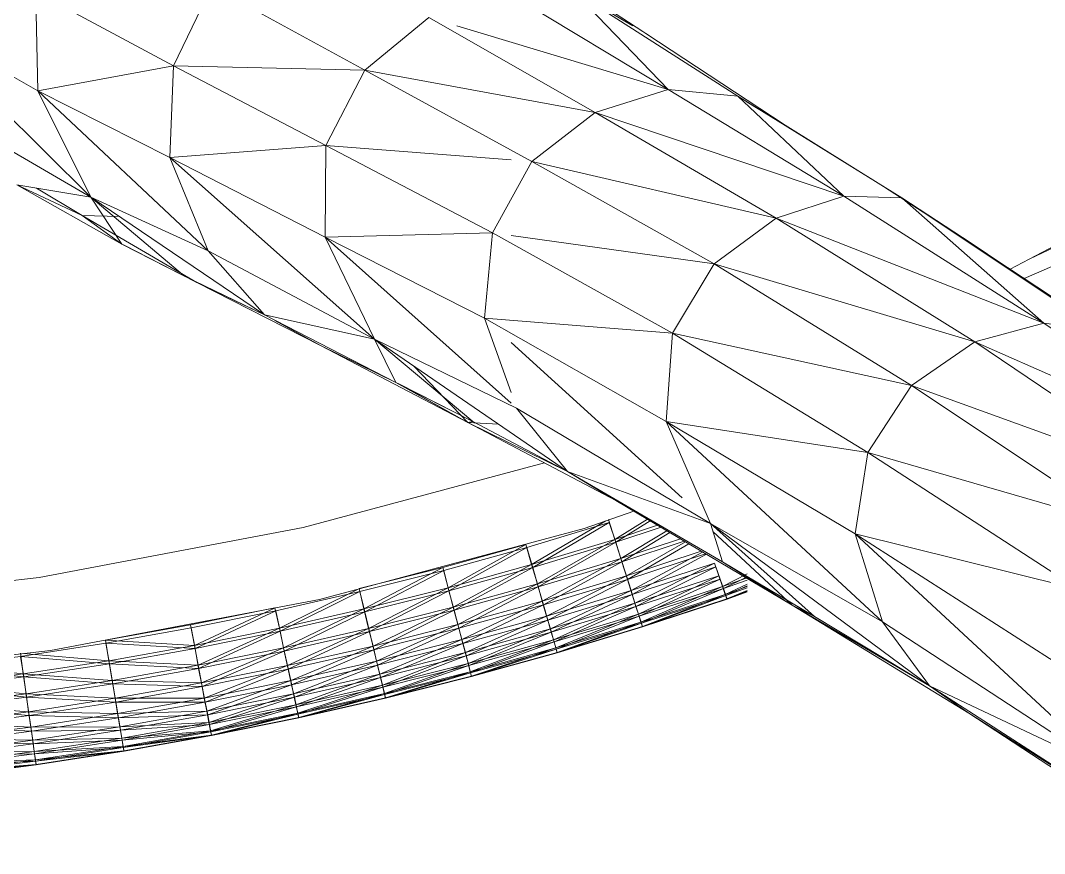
# Model space of a CAD drawing. Header units: millimetres. Extents: x -8546 to 211781, y -3000 to 31870.
# Drawn here: x -4406.27 to -4366.7, y 2507.75 to 2539.95 of the extents above; entities that cross this region are included whole.
import ezdxf

# ---------------------------------------------------------------- set-up
doc = ezdxf.new("R2010")
doc.units = ezdxf.units.MM
doc.layers.add('G-IMPT', color=8, linetype='Continuous', lineweight=9)
doc.layers.add('I-FURN', color=30, linetype='Continuous', lineweight=9)

# ---------------------------------------------------------------- blocks, each defined once
blk = doc.blocks.new('Artificial banana plant 1500mm - Family 4__C1-728657-Begane grond')
at = {"layer": 'G-IMPT'}
for p, q in [((7.082, -115.824), (12.402, -118.687)), ((7.082, -115.824), (7.162, -119.647)), ((7.082, -115.824), (12.402, -118.687)), ((7.082, -115.824), (12.402, -118.687)), ((7.082, -115.824), (7.162, -119.647)), ((13.882, -115.615), (12.402, -118.687)), ((13.882, -115.615), (12.402, -118.687)), ((13.882, -115.615), (12.402, -118.687)), ((13.882, -115.615), (19.792, -118.849)), ((13.882, -115.615), (19.792, -118.849)), ((13.882, -115.615), (19.792, -118.849)), ((25.152, -115.755), (31.522, -119.601)), ((25.152, -115.755), (31.522, -119.601)), ((27.862, -115.606), (30.542, -117.356)), ((27.862, -115.606), (30.2, -117.133)), ((27.862, -115.606), (30.542, -117.356)), ((27.862, -115.606), (30.2, -117.133)), ((27.862, -115.788), (31.522, -119.601)), ((27.862, -115.788), (30.15, -117.133)), ((27.862, -115.788), (31.522, -119.601)), ((27.862, -115.788), (34.212, -119.858)), ((27.862, -115.788), (34.212, -119.858)), ((27.862, -115.788), (31.522, -119.601)), ((27.862, -115.788), (30.15, -117.133)), ((2.524, -117.133), (9.202, -123.754)), ((2.524, -117.133), (9.202, -123.754)), ((2.707, -117.133), (7.162, -119.647)), ((2.707, -117.133), (7.162, -119.647)), ((22.272, -116.809), (19.792, -118.849)), ((22.272, -116.809), (19.792, -118.849)), ((22.272, -116.809), (19.792, -118.849)), ((22.272, -116.809), (28.692, -120.486)), ((22.272, -116.809), (28.692, -120.486)), ((22.272, -116.809), (28.692, -120.486)), ((23.349, -117.133), (31.522, -119.601)), ((23.349, -117.133), (31.522, -119.601)), ((23.349, -117.133), (31.522, -119.601)), ((30.652, -117.429), (30.542, -117.356)), ((30.652, -117.429), (30.542, -117.356)), ((30.652, -117.429), (36.042, -120.975)), ((36.042, -120.975), (30.652, -117.429)), ((7.162, -119.647), (12.402, -118.687)), ((12.402, -118.687), (7.162, -119.647)), ((12.402, -118.687), (12.262, -122.227)), ((12.402, -118.687), (12.262, -122.227)), ((12.402, -118.687), (19.792, -118.849)), ((12.402, -118.687), (18.292, -121.761)), ((12.402, -118.687), (19.792, -118.849)), ((12.402, -118.687), (18.292, -121.761)), ((12.402, -118.687), (19.792, -118.849)), ((12.402, -118.687), (18.292, -121.761)), ((19.792, -118.849), (18.292, -121.761)), ((19.792, -118.849), (18.292, -121.761)), ((19.792, -118.849), (18.292, -121.761)), ((19.792, -118.849), (28.692, -120.486)), ((19.792, -118.849), (26.252, -122.379)), ((19.792, -118.849), (28.692, -120.486)), ((19.792, -118.849), (26.252, -122.379)), ((19.792, -118.849), (28.692, -120.486)), ((19.792, -118.849), (26.252, -122.379)), ((7.162, -119.647), (13.742, -125.824)), ((7.162, -119.647), (12.262, -122.227)), ((9.202, -123.754), (7.162, -119.647)), ((13.742, -125.824), (7.162, -119.647)), ((12.262, -122.227), (7.162, -119.647)), ((13.742, -125.824), (7.162, -119.647)), ((9.202, -123.754), (7.162, -119.647)), ((12.262, -122.227), (7.162, -119.647)), ((31.522, -119.601), (28.692, -120.486)), ((31.522, -119.601), (28.692, -120.486)), ((31.522, -119.601), (28.692, -120.486)), ((31.522, -119.601), (34.212, -119.858)), ((31.522, -119.601), (38.312, -123.714)), ((34.212, -119.858), (31.522, -119.601)), ((34.212, -119.858), (31.522, -119.601)), ((31.522, -119.601), (38.312, -123.714)), ((40.542, -123.779), (34.212, -119.858)), ((34.212, -119.858), (38.312, -123.714)), ((34.212, -119.858), (38.312, -123.714)), ((34.212, -119.858), (40.542, -123.779)), ((34.212, -119.858), (38.312, -123.714)), ((34.212, -119.858), (40.542, -123.779)), ((36.042, -120.975), (34.577, -120.081)), ((34.577, -120.081), (36.042, -120.975)), ((34.577, -120.081), (36.042, -120.975)), ((28.692, -120.486), (26.252, -122.379)), ((28.692, -120.486), (26.252, -122.379)), ((28.692, -120.486), (26.252, -122.379)), ((28.692, -120.486), (38.312, -123.714)), ((28.692, -120.486), (35.692, -124.574)), ((28.692, -120.486), (38.312, -123.714)), ((28.692, -120.486), (35.692, -124.574)), ((28.692, -120.486), (38.312, -123.714)), ((28.692, -120.486), (35.692, -124.574)), ((3.962, -120.708), (9.202, -123.754)), ((3.962, -120.708), (9.202, -123.754)), ((36.042, -120.975), (39.842, -123.338)), ((36.042, -120.975), (39.842, -123.338)), ((12.262, -122.227), (18.292, -121.761)), ((12.262, -122.227), (18.292, -121.761)), ((12.262, -122.227), (18.292, -121.761)), ((18.292, -121.761), (18.262, -125.304)), ((18.292, -121.761), (18.262, -125.304)), ((18.292, -121.761), (18.262, -125.304)), ((18.292, -121.761), (25.45, -122.316)), ((18.292, -121.761), (24.732, -125.136)), ((18.292, -121.761), (25.45, -122.316)), ((18.292, -121.761), (24.732, -125.136)), ((18.292, -121.761), (25.45, -122.316)), ((18.292, -121.761), (24.732, -125.136)), ((13.742, -125.824), (12.262, -122.227)), ((12.262, -122.227), (18.262, -125.304)), ((12.262, -122.227), (20.172, -129.239)), ((13.742, -125.824), (12.262, -122.227)), ((12.262, -122.227), (18.262, -125.304)), ((13.742, -125.824), (12.262, -122.227)), ((12.262, -122.227), (18.262, -125.304)), ((12.262, -122.227), (20.172, -129.239)), ((26.252, -122.379), (24.732, -125.136)), ((26.252, -122.379), (24.732, -125.136)), ((26.252, -122.379), (24.732, -125.136)), ((26.252, -122.379), (35.692, -124.574)), ((26.252, -122.379), (33.292, -126.335)), ((26.252, -122.379), (35.692, -124.574)), ((26.252, -122.379), (33.292, -126.335)), ((26.252, -122.379), (35.692, -124.574)), ((26.252, -122.379), (33.292, -126.335)), ((51.572, -122.953), (44.73, -126.539)), ((6.342, -123.276), (10.402, -125.566)), ((6.342, -123.276), (8.872, -124.467)), ((6.342, -123.276), (9.202, -123.754)), ((6.342, -123.276), (10.402, -125.566)), ((6.342, -123.276), (8.872, -124.467)), ((6.342, -123.276), (9.202, -123.754)), ((7.102, -123.402), (8.872, -124.467)), ((7.102, -123.402), (8.872, -124.467)), ((39.842, -123.338), (40.542, -123.779)), ((39.842, -123.338), (43.232, -125.53)), ((39.842, -123.338), (43.092, -125.441)), ((40.542, -123.779), (39.842, -123.338)), ((39.842, -123.338), (43.232, -125.53)), ((39.842, -123.338), (43.092, -125.441)), ((9.202, -123.754), (13.742, -125.824)), ((9.202, -123.754), (15.922, -128.303)), ((9.202, -123.754), (10.402, -125.566)), ((9.202, -123.754), (12.832, -126.812)), ((15.922, -128.303), (9.202, -123.754)), ((13.742, -125.824), (9.202, -123.754)), ((10.402, -125.566), (9.202, -123.754)), ((15.922, -128.303), (9.202, -123.754)), ((13.742, -125.824), (9.202, -123.754)), ((9.202, -123.754), (12.832, -126.812)), ((38.312, -123.714), (35.692, -124.574)), ((38.312, -123.714), (35.692, -124.574)), ((38.312, -123.714), (35.692, -124.574)), ((40.542, -123.779), (38.312, -123.714)), ((38.312, -123.714), (46.032, -128.62)), ((38.312, -123.714), (40.542, -123.779)), ((38.312, -123.714), (40.542, -123.779)), ((38.312, -123.714), (46.032, -128.62)), ((40.542, -123.779), (46.032, -128.62)), ((40.542, -123.779), (43.232, -125.53)), ((40.542, -123.779), (46.032, -128.62)), ((40.542, -123.779), (48.362, -128.933)), ((40.542, -123.779), (48.362, -128.933)), ((40.542, -123.779), (49.842, -129.991)), ((40.542, -123.779), (43.232, -125.53)), ((40.542, -123.779), (46.032, -128.62)), ((8.872, -124.467), (10.402, -125.566)), ((8.872, -124.467), (13.302, -127.054)), ((8.872, -124.467), (10.309, -124.503)), ((13.302, -127.054), (8.872, -124.467)), ((10.402, -125.566), (8.872, -124.467)), ((13.302, -127.054), (8.872, -124.467)), ((10.309, -124.503), (8.872, -124.467)), ((10.402, -125.566), (8.872, -124.467)), ((35.692, -124.574), (33.292, -126.335)), ((35.692, -124.574), (33.292, -126.335)), ((35.692, -124.574), (33.292, -126.335)), ((35.692, -124.574), (46.032, -128.62)), ((35.692, -124.574), (43.372, -129.344)), ((35.692, -124.574), (46.032, -128.62)), ((35.692, -124.574), (43.372, -129.344)), ((35.692, -124.574), (46.032, -128.62)), ((35.692, -124.574), (43.372, -129.344)), ((18.262, -125.304), (24.732, -125.136)), ((18.262, -125.304), (24.732, -125.136)), ((18.262, -125.304), (25.45, -131.715)), ((18.262, -125.304), (24.422, -128.433)), ((20.172, -129.239), (18.262, -125.304)), ((18.262, -125.304), (25.45, -131.715)), ((18.262, -125.304), (24.422, -128.433)), ((18.262, -125.304), (25.45, -131.715)), ((18.262, -125.304), (20.172, -129.239)), ((18.262, -125.304), (24.422, -128.433)), ((24.732, -125.136), (24.422, -128.433)), ((24.732, -125.136), (24.422, -128.433)), ((24.732, -125.136), (31.682, -129.013)), ((24.732, -125.136), (31.682, -129.013)), ((24.732, -125.136), (31.682, -129.013)), ((25.45, -125.236), (33.292, -126.335)), ((25.45, -125.236), (33.292, -126.335)), ((25.45, -125.236), (33.292, -126.335)), ((45.5, -126.135), (47.042, -125.407)), ((10.402, -125.566), (13.302, -127.054)), ((10.402, -125.566), (10.492, -125.616)), ((10.402, -125.566), (12.832, -126.812)), ((13.302, -127.054), (10.402, -125.566)), ((10.402, -125.566), (10.492, -125.616)), ((13.302, -127.054), (10.402, -125.566)), ((10.402, -125.566), (12.832, -126.812)), ((13.302, -127.054), (10.492, -125.616)), ((12.832, -126.812), (10.492, -125.616)), ((13.302, -127.054), (10.492, -125.616)), ((12.832, -126.812), (10.492, -125.616)), ((13.742, -125.824), (15.922, -128.303)), ((13.742, -125.824), (20.172, -129.239)), ((15.922, -128.303), (13.742, -125.824)), ((15.922, -128.303), (13.742, -125.824)), ((13.742, -125.824), (20.172, -129.239)), ((43.232, -125.53), (49.842, -129.991)), ((49.842, -129.991), (43.232, -125.53)), ((33.292, -126.335), (31.682, -129.013)), ((33.292, -126.335), (31.682, -129.013)), ((33.292, -126.335), (31.682, -129.013)), ((33.292, -126.335), (43.372, -129.344)), ((33.292, -126.335), (40.922, -131.039)), ((33.292, -126.335), (43.372, -129.344)), ((33.292, -126.335), (40.922, -131.039)), ((33.292, -126.335), (43.372, -129.344)), ((33.292, -126.335), (40.922, -131.039)), ((45.278, -126.9), (46.732, -126.265)), ((13.302, -127.054), (12.832, -126.812)), ((15.922, -128.303), (12.832, -126.812)), ((13.302, -127.054), (12.832, -126.812)), ((15.922, -128.303), (12.832, -126.812)), ((13.302, -127.054), (18.082, -129.489)), ((13.302, -127.054), (15.922, -128.303)), ((13.302, -127.054), (18.082, -129.489)), ((13.302, -127.054), (15.922, -128.303)), ((15.922, -128.303), (20.172, -129.239)), ((15.922, -128.303), (20.992, -130.913)), ((15.922, -128.303), (20.992, -130.913)), ((15.922, -128.303), (20.172, -129.239)), ((16.323, -128.523), (18.082, -129.489)), ((16.323, -128.523), (18.082, -129.489)), ((25.45, -131.31), (24.422, -128.433)), ((24.422, -128.433), (31.682, -129.013)), ((24.422, -128.433), (31.442, -132.427)), ((25.45, -131.31), (24.422, -128.433)), ((24.422, -128.433), (31.682, -129.013)), ((24.422, -128.433), (31.442, -132.427)), ((25.45, -131.31), (24.422, -128.433)), ((24.422, -128.433), (31.682, -129.013)), ((24.422, -128.433), (31.442, -132.427)), ((31.682, -129.013), (31.442, -132.427)), ((31.682, -129.013), (31.442, -132.427)), ((31.682, -129.013), (31.442, -132.427)), ((31.682, -129.013), (40.922, -131.039)), ((31.682, -129.013), (39.232, -133.623)), ((31.682, -129.013), (40.922, -131.039)), ((31.682, -129.013), (39.232, -133.623)), ((31.682, -129.013), (40.922, -131.039)), ((31.682, -129.013), (39.232, -133.623)), ((46.032, -128.62), (43.372, -129.344)), ((46.032, -128.62), (43.372, -129.344)), ((46.032, -128.62), (43.372, -129.344)), ((46.032, -128.62), (48.362, -128.933)), ((46.032, -128.62), (54.052, -134.086)), ((48.362, -128.933), (46.032, -128.62)), ((48.362, -128.933), (46.032, -128.62)), ((46.032, -128.62), (54.052, -134.086)), ((20.172, -129.239), (25.662, -131.905)), ((20.172, -129.239), (27.632, -134.356)), ((20.172, -129.239), (20.992, -130.913)), ((20.172, -129.239), (23.972, -132.431)), ((27.632, -134.356), (20.172, -129.239)), ((25.662, -131.905), (20.172, -129.239)), ((20.992, -130.913), (20.172, -129.239)), ((27.632, -134.356), (20.172, -129.239)), ((25.662, -131.905), (20.172, -129.239)), ((20.172, -129.239), (23.972, -132.431)), ((25.45, -129.367), (32.053, -135.369)), ((25.45, -129.367), (32.053, -135.369)), ((43.372, -129.344), (40.922, -131.039)), ((43.372, -129.344), (40.922, -131.039)), ((43.372, -129.344), (40.922, -131.039)), ((43.372, -129.344), (54.052, -134.086)), ((43.372, -129.344), (51.552, -134.872)), ((43.372, -129.344), (54.052, -134.086)), ((43.372, -129.344), (51.552, -134.872)), ((43.372, -129.344), (54.052, -134.086)), ((43.372, -129.344), (51.552, -134.872)), ((18.082, -129.489), (20.992, -130.913)), ((18.082, -129.489), (23.772, -132.466)), ((23.772, -132.466), (18.082, -129.489)), ((20.992, -130.913), (18.082, -129.489)), ((23.772, -132.466), (18.082, -129.489)), ((20.992, -130.913), (18.082, -129.489)), ((21.693, -130.282), (23.772, -132.466)), ((21.693, -130.282), (23.772, -132.466)), ((20.992, -130.913), (23.772, -132.466)), ((20.992, -130.913), (23.972, -132.431)), ((20.992, -130.913), (21.112, -130.971)), ((23.772, -132.466), (20.992, -130.913)), ((20.992, -130.913), (23.972, -132.431)), ((20.992, -130.913), (21.112, -130.971)), ((23.772, -132.466), (20.992, -130.913)), ((23.972, -132.431), (21.112, -130.971)), ((23.772, -132.466), (21.112, -130.971)), ((23.972, -132.431), (21.112, -130.971)), ((23.772, -132.466), (21.112, -130.971)), ((40.922, -131.039), (39.232, -133.623)), ((40.922, -131.039), (39.232, -133.623)), ((40.922, -131.039), (39.232, -133.623)), ((40.922, -131.039), (51.552, -134.872)), ((40.922, -131.039), (49.092, -136.472)), ((40.922, -131.039), (51.552, -134.872)), ((40.922, -131.039), (49.092, -136.472)), ((40.922, -131.039), (51.552, -134.872)), ((40.922, -131.039), (49.092, -136.472)), ((25.662, -131.905), (27.632, -134.356)), ((25.662, -131.905), (33.152, -136.368)), ((27.632, -134.356), (25.662, -131.905)), ((27.632, -134.356), (25.662, -131.905)), ((25.662, -131.905), (33.152, -136.368)), ((23.772, -132.466), (23.972, -132.431)), ((23.772, -132.466), (23.972, -132.431)), ((23.772, -132.466), (29.492, -135.474)), ((23.772, -132.466), (24.959, -132.523)), ((23.772, -132.466), (27.632, -134.356)), ((23.772, -132.466), (29.492, -135.474)), ((23.772, -132.466), (27.632, -134.356)), ((23.772, -132.466), (24.959, -132.523)), ((27.632, -134.356), (23.972, -132.431)), ((27.632, -134.356), (23.972, -132.431)), ((31.442, -132.427), (39.802, -140.165)), ((31.442, -132.427), (39.232, -133.623)), ((33.152, -136.368), (31.442, -132.427)), ((31.442, -132.427), (39.802, -140.165)), ((31.442, -132.427), (39.232, -133.623)), ((31.442, -132.427), (39.802, -140.165)), ((31.442, -132.427), (33.152, -136.368)), ((31.442, -132.427), (39.232, -133.623)), ((31.442, -132.427), (38.742, -136.763)), ((31.442, -132.427), (38.742, -136.763)), ((39.232, -133.623), (38.742, -136.763)), ((39.232, -133.623), (38.742, -136.763)), ((39.232, -133.623), (38.742, -136.763)), ((39.232, -133.623), (49.092, -136.472)), ((39.232, -133.623), (47.392, -138.918)), ((39.232, -133.623), (49.092, -136.472)), ((39.232, -133.623), (47.392, -138.918)), ((39.232, -133.623), (49.092, -136.472)), ((39.232, -133.623), (47.392, -138.918)), ((17.412, -136.524), (26.738, -134.026)), ((27.632, -134.356), (29.318, -135.369)), ((27.632, -134.356), (33.152, -136.368)), ((27.632, -134.356), (33.622, -137.852)), ((27.632, -134.356), (33.622, -137.852)), ((27.632, -134.356), (29.318, -135.369)), ((27.632, -134.356), (33.152, -136.368)), ((29.492, -135.474), (36.312, -139.525)), ((36.312, -139.525), (29.492, -135.474)), ((36.312, -139.525), (29.492, -135.474)), ((28.272, -136.565), (30.195, -135.891)), ((7.212, -138.453), (17.412, -136.524)), ((26.052, -137.293), (29.242, -136.326)), ((26.052, -137.293), (29.242, -136.326)), ((29.115, -136.27), (26.242, -137.952)), ((29.115, -136.27), (26.242, -137.952)), ((26.282, -138.066), (29.242, -136.326)), ((26.282, -138.066), (29.242, -136.326)), ((29.212, -136.213), (29.452, -136.98)), ((29.212, -136.213), (29.452, -136.98)), ((29.492, -137.094), (29.242, -136.326)), ((29.492, -137.094), (29.242, -136.326)), ((30.715, -136.2), (29.452, -136.98)), ((30.715, -136.2), (29.452, -136.98)), ((31.111, -136.435), (29.452, -136.98)), ((31.111, -136.435), (29.452, -136.98)), ((30.826, -136.266), (29.492, -137.094)), ((30.826, -136.266), (29.492, -137.094)), ((31.246, -136.515), (29.492, -137.094)), ((31.246, -136.515), (29.492, -137.094)), ((33.152, -136.368), (39.802, -140.165)), ((33.152, -136.368), (41.622, -142.641)), ((33.152, -136.368), (33.622, -137.852)), ((33.152, -136.368), (37.172, -139.958)), ((41.622, -142.641), (33.152, -136.368)), ((39.802, -140.165), (33.152, -136.368)), ((33.622, -137.852), (33.152, -136.368)), ((41.622, -142.641), (33.152, -136.368)), ((39.802, -140.165), (33.152, -136.368)), ((33.152, -136.368), (37.172, -139.958)), ((18.042, -139.305), (28.272, -136.565)), ((31.462, -136.644), (29.682, -137.718)), ((31.462, -136.644), (29.682, -137.718)), ((31.577, -136.712), (29.722, -137.842)), ((31.577, -136.712), (29.722, -137.842)), ((33.249, -136.675), (36.312, -139.525)), ((33.249, -136.675), (36.312, -139.525)), ((39.802, -140.165), (38.742, -136.763)), ((38.742, -136.763), (47.392, -138.918)), ((38.742, -136.763), (47.072, -142.108)), ((38.742, -136.763), (48.692, -145.985)), ((39.802, -140.165), (38.742, -136.763)), ((38.742, -136.763), (47.392, -138.918)), ((38.742, -136.763), (47.072, -142.108)), ((39.802, -140.165), (38.742, -136.763)), ((38.742, -136.763), (47.392, -138.918)), ((38.742, -136.763), (47.072, -142.108)), ((38.742, -136.763), (48.692, -145.985)), ((26.022, -137.179), (22.812, -138.07)), ((26.022, -137.179), (22.812, -138.07)), ((26.052, -137.293), (22.842, -138.185)), ((26.052, -137.293), (22.842, -138.185)), ((26.022, -137.179), (23.012, -138.848)), ((26.022, -137.179), (23.012, -138.848)), ((26.052, -137.293), (23.042, -138.963)), ((26.052, -137.293), (23.042, -138.963)), ((26.022, -137.179), (26.242, -137.952)), ((26.022, -137.179), (26.242, -137.952)), ((26.282, -138.066), (26.052, -137.293)), ((26.282, -138.066), (26.052, -137.293)), ((29.452, -136.98), (26.242, -137.952)), ((29.452, -136.98), (26.242, -137.952)), ((29.492, -137.094), (26.282, -138.066)), ((29.492, -137.094), (26.282, -138.066)), ((29.452, -136.98), (26.462, -138.695)), ((29.452, -136.98), (26.462, -138.695)), ((29.492, -137.094), (26.492, -138.82)), ((29.492, -137.094), (26.492, -138.82)), ((29.682, -137.718), (29.452, -136.98)), ((29.682, -137.718), (29.452, -136.98)), ((29.492, -137.094), (29.722, -137.842)), ((29.492, -137.094), (29.722, -137.842)), ((31.994, -136.96), (29.682, -137.718)), ((31.994, -136.96), (29.682, -137.718)), ((32.141, -137.048), (29.722, -137.842)), ((32.141, -137.048), (29.722, -137.842)), ((32.184, -137.073), (29.902, -138.386)), ((32.184, -137.073), (29.902, -138.386)), ((32.312, -137.149), (29.942, -138.526)), ((32.312, -137.149), (29.942, -138.526)), ((29.682, -137.718), (26.462, -138.695)), ((29.682, -137.718), (26.462, -138.695)), ((29.682, -137.718), (26.652, -139.368)), ((29.682, -137.718), (26.652, -139.368)), ((29.682, -137.718), (29.902, -138.386)), ((29.682, -137.718), (29.902, -138.386)), ((32.791, -137.434), (29.902, -138.386)), ((32.791, -137.434), (29.902, -138.386)), ((32.96, -137.534), (29.942, -138.526)), ((32.96, -137.534), (29.942, -138.526)), ((32.85, -137.469), (30.082, -138.957)), ((32.85, -137.469), (30.082, -138.957)), ((32.998, -137.556), (30.132, -139.112)), ((32.998, -137.556), (30.132, -139.112)), ((22.812, -138.07), (19.572, -138.885)), ((22.812, -138.07), (19.572, -138.885)), ((22.812, -138.07), (19.762, -139.668)), ((22.812, -138.07), (19.762, -139.668)), ((22.812, -138.07), (23.012, -138.848)), ((22.812, -138.07), (23.012, -138.848)), ((26.242, -137.952), (23.012, -138.848)), ((26.242, -137.952), (23.012, -138.848)), ((26.282, -138.066), (23.042, -138.963)), ((26.282, -138.066), (23.042, -138.963)), ((26.242, -137.952), (23.212, -139.596)), ((26.242, -137.952), (23.212, -139.596)), ((26.282, -138.066), (23.242, -139.722)), ((26.282, -138.066), (23.242, -139.722)), ((26.462, -138.695), (26.242, -137.952)), ((26.462, -138.695), (26.242, -137.952)), ((26.492, -138.82), (26.282, -138.066)), ((26.492, -138.82), (26.282, -138.066)), ((26.492, -138.82), (29.722, -137.842)), ((26.492, -138.82), (29.722, -137.842)), ((26.702, -139.509), (29.722, -137.842)), ((26.702, -139.509), (29.722, -137.842)), ((29.942, -138.526), (29.722, -137.842)), ((29.942, -138.526), (29.722, -137.842)), ((33.312, -137.895), (30.082, -138.957)), ((33.312, -137.895), (30.082, -138.957)), ((33.362, -138.048), (30.132, -139.112)), ((33.362, -138.048), (30.132, -139.112)), ((33.312, -137.895), (30.232, -139.452)), ((33.312, -137.895), (30.232, -139.452)), ((33.362, -138.048), (30.272, -139.58)), ((33.362, -138.048), (30.272, -139.58)), ((33.312, -137.895), (33.482, -138.385)), ((33.312, -137.895), (33.482, -138.385)), ((33.522, -138.513), (33.362, -138.048)), ((33.522, -138.513), (33.362, -138.048)), ((33.622, -137.852), (36.312, -139.525)), ((33.622, -137.852), (37.172, -139.958)), ((33.622, -137.852), (33.762, -137.933)), ((36.312, -139.525), (33.622, -137.852)), ((33.622, -137.852), (37.172, -139.958)), ((33.622, -137.852), (33.762, -137.933)), ((36.312, -139.525), (33.622, -137.852)), ((37.172, -139.958), (33.762, -137.933)), ((36.312, -139.525), (33.762, -137.933)), ((37.172, -139.958), (33.762, -137.933)), ((36.312, -139.525), (33.762, -137.933)), ((-3.088, -139.614), (7.212, -138.453)), ((19.602, -139.001), (22.842, -138.185)), ((19.602, -139.001), (22.842, -138.185)), ((19.792, -139.784), (22.842, -138.185)), ((19.792, -139.784), (22.842, -138.185)), ((23.042, -138.963), (22.842, -138.185)), ((23.042, -138.963), (22.842, -138.185)), ((29.902, -138.386), (26.652, -139.368)), ((29.902, -138.386), (26.652, -139.368)), ((29.902, -138.386), (26.822, -139.943)), ((29.902, -138.386), (26.822, -139.943)), ((30.082, -138.957), (29.902, -138.386)), ((30.082, -138.957), (29.902, -138.386)), ((33.482, -138.385), (30.232, -139.452)), ((33.482, -138.385), (30.232, -139.452)), ((33.482, -138.385), (30.372, -139.873)), ((33.482, -138.385), (30.372, -139.873)), ((33.622, -138.803), (33.482, -138.385)), ((33.622, -138.803), (33.482, -138.385)), ((34.577, -138.318), (33.622, -138.803)), ((34.577, -138.318), (33.622, -138.803)), ((33.622, -138.803), (34.577, -138.465)), ((33.622, -138.803), (34.577, -138.465)), ((33.652, -138.88), (34.577, -138.428)), ((33.652, -138.88), (34.577, -138.428)), ((19.531, -138.906), (16.492, -140.411)), ((19.531, -138.906), (16.492, -140.411)), ((19.572, -138.885), (19.762, -139.668)), ((19.572, -138.885), (19.762, -139.668)), ((23.012, -138.848), (19.762, -139.668)), ((23.012, -138.848), (19.762, -139.668)), ((23.012, -138.848), (19.942, -140.42)), ((23.012, -138.848), (19.942, -140.42)), ((23.212, -139.596), (23.012, -138.848)), ((23.212, -139.596), (23.012, -138.848)), ((26.462, -138.695), (23.212, -139.596)), ((26.462, -138.695), (23.212, -139.596)), ((26.492, -138.82), (23.242, -139.722)), ((26.492, -138.82), (23.242, -139.722)), ((26.462, -138.695), (23.392, -140.274)), ((26.462, -138.695), (23.392, -140.274)), ((26.492, -138.82), (23.432, -140.416)), ((26.492, -138.82), (23.432, -140.416)), ((26.462, -138.695), (26.652, -139.368)), ((26.462, -138.695), (26.652, -139.368)), ((26.702, -139.509), (26.492, -138.82)), ((26.702, -139.509), (26.492, -138.82)), ((29.942, -138.526), (26.702, -139.509)), ((29.942, -138.526), (26.702, -139.509)), ((29.942, -138.526), (26.872, -140.099)), ((29.942, -138.526), (26.872, -140.099)), ((29.942, -138.526), (30.132, -139.112)), ((29.942, -138.526), (30.132, -139.112)), ((33.522, -138.513), (30.272, -139.58)), ((33.522, -138.513), (30.272, -139.58)), ((33.622, -138.803), (30.372, -139.873)), ((33.622, -138.803), (30.372, -139.873)), ((33.522, -138.513), (30.392, -139.951)), ((33.522, -138.513), (30.392, -139.951)), ((33.652, -138.88), (30.392, -139.951)), ((33.652, -138.88), (30.392, -139.951)), ((33.622, -138.803), (30.462, -140.183)), ((33.622, -138.803), (30.462, -140.183)), ((33.652, -138.88), (30.482, -140.223)), ((33.652, -138.88), (30.482, -140.223)), ((33.652, -138.88), (33.522, -138.513)), ((33.652, -138.88), (33.522, -138.513)), ((33.622, -138.803), (33.722, -139.112)), ((33.622, -138.803), (33.722, -139.112)), ((33.652, -138.88), (34.577, -138.551)), ((33.652, -138.88), (34.577, -138.551)), ((33.742, -139.15), (33.652, -138.88)), ((33.742, -139.15), (33.652, -138.88)), ((34.577, -138.714), (33.722, -139.112)), ((34.577, -138.714), (33.722, -139.112)), ((34.577, -138.808), (33.722, -139.112)), ((34.577, -138.808), (33.722, -139.112)), ((33.742, -139.15), (34.577, -138.773)), ((33.742, -139.15), (34.577, -138.773)), ((33.742, -139.15), (34.577, -138.854)), ((33.742, -139.15), (34.577, -138.854)), ((19.602, -139.001), (16.352, -139.741)), ((19.602, -139.001), (16.352, -139.741)), ((19.602, -139.001), (16.522, -140.528)), ((19.602, -139.001), (16.522, -140.528)), ((19.792, -139.784), (19.602, -139.001)), ((19.792, -139.784), (19.602, -139.001)), ((23.042, -138.963), (19.792, -139.784)), ((23.042, -138.963), (19.792, -139.784)), ((23.042, -138.963), (19.972, -140.547)), ((23.042, -138.963), (19.972, -140.547)), ((23.042, -138.963), (23.242, -139.722)), ((23.042, -138.963), (23.242, -139.722)), ((30.082, -138.957), (26.822, -139.943)), ((30.082, -138.957), (26.822, -139.943)), ((26.872, -140.099), (30.132, -139.112)), ((26.872, -140.099), (30.132, -139.112)), ((30.082, -138.957), (26.972, -140.441)), ((30.082, -138.957), (26.972, -140.441)), ((27.002, -140.571), (30.132, -139.112)), ((27.002, -140.571), (30.132, -139.112)), ((30.082, -138.957), (30.232, -139.452)), ((30.082, -138.957), (30.232, -139.452)), ((30.272, -139.58), (30.132, -139.112)), ((30.272, -139.58), (30.132, -139.112)), ((33.722, -139.112), (30.462, -140.183)), ((33.722, -139.112), (30.462, -140.183)), ((33.742, -139.15), (30.482, -140.223)), ((33.742, -139.15), (30.482, -140.223)), ((33.722, -139.112), (30.522, -140.352)), ((33.722, -139.112), (30.522, -140.352)), ((33.742, -139.15), (30.522, -140.364)), ((33.742, -139.15), (30.522, -140.364)), ((33.782, -139.279), (30.522, -140.352)), ((33.782, -139.279), (30.522, -140.364)), ((33.782, -139.279), (30.522, -140.352)), ((33.782, -139.279), (30.522, -140.364)), ((33.792, -139.291), (30.522, -140.364)), ((33.792, -139.291), (30.522, -140.364)), ((33.782, -139.279), (33.722, -139.112)), ((33.782, -139.279), (33.722, -139.112)), ((33.792, -139.291), (33.742, -139.15)), ((33.792, -139.291), (33.742, -139.15)), ((34.577, -138.95), (33.782, -139.279)), ((34.577, -138.95), (33.782, -139.279)), ((33.782, -139.279), (34.577, -138.997)), ((33.782, -139.279), (34.577, -138.997)), ((33.782, -139.279), (33.792, -139.291)), ((33.782, -139.279), (33.792, -139.291)), ((33.792, -139.291), (34.577, -138.972)), ((33.792, -139.291), (34.577, -138.972)), ((34.577, -139.008), (33.792, -139.291)), ((34.577, -139.008), (33.792, -139.291)), ((33.792, -139.291), (34.577, -139.011)), ((33.792, -139.291), (34.577, -139.011)), ((7.642, -141.273), (18.042, -139.305)), ((16.322, -139.625), (13.052, -140.288)), ((16.322, -139.625), (13.052, -140.288)), ((16.302, -139.634), (13.212, -141.078)), ((16.302, -139.634), (13.212, -141.078)), ((16.322, -139.625), (16.492, -140.411)), ((16.322, -139.625), (16.492, -140.411)), ((19.762, -139.668), (16.492, -140.411)), ((19.762, -139.668), (16.492, -140.411)), ((19.762, -139.668), (16.652, -141.168)), ((19.762, -139.668), (16.652, -141.168)), ((19.942, -140.42), (19.762, -139.668)), ((19.942, -140.42), (19.762, -139.668)), ((23.212, -139.596), (19.942, -140.42)), ((23.212, -139.596), (19.942, -140.42)), ((23.212, -139.596), (20.112, -141.102)), ((23.212, -139.596), (20.112, -141.102)), ((23.212, -139.596), (23.392, -140.274)), ((23.212, -139.596), (23.392, -140.274)), ((26.652, -139.368), (23.392, -140.274)), ((26.652, -139.368), (23.392, -140.274)), ((26.702, -139.509), (23.432, -140.416)), ((26.702, -139.509), (23.432, -140.416)), ((26.652, -139.368), (23.542, -140.852)), ((26.652, -139.368), (23.542, -140.852)), ((26.702, -139.509), (23.582, -141.009)), ((26.702, -139.509), (23.582, -141.009)), ((26.822, -139.943), (26.652, -139.368)), ((26.822, -139.943), (26.652, -139.368)), ((26.872, -140.099), (26.702, -139.509)), ((26.872, -140.099), (26.702, -139.509)), ((30.232, -139.452), (26.972, -140.441)), ((30.232, -139.452), (26.972, -140.441)), ((27.002, -140.571), (30.272, -139.58)), ((27.002, -140.571), (30.272, -139.58)), ((30.232, -139.452), (27.092, -140.866)), ((30.232, -139.452), (27.092, -140.866)), ((27.112, -140.944), (30.272, -139.58)), ((27.112, -140.944), (30.272, -139.58)), ((30.232, -139.452), (30.372, -139.873)), ((30.232, -139.452), (30.372, -139.873)), ((30.272, -139.58), (30.392, -139.951)), ((30.272, -139.58), (30.392, -139.951)), ((36.312, -139.525), (43.132, -143.696)), ((36.312, -139.525), (41.622, -142.641)), ((36.312, -139.525), (37.172, -139.958)), ((36.312, -139.525), (43.132, -143.696)), ((36.312, -139.525), (41.622, -142.641)), ((36.312, -139.525), (37.172, -139.958)), ((13.082, -140.404), (16.352, -139.741)), ((13.082, -140.404), (16.352, -139.741)), ((13.232, -141.195), (16.352, -139.741)), ((13.232, -141.195), (16.352, -139.741)), ((16.522, -140.528), (16.352, -139.741)), ((16.522, -140.528), (16.352, -139.741)), ((19.792, -139.784), (16.522, -140.528)), ((19.792, -139.784), (16.522, -140.528)), ((19.792, -139.784), (16.682, -141.295)), ((19.792, -139.784), (16.682, -141.295)), ((19.972, -140.547), (19.792, -139.784)), ((19.972, -140.547), (19.792, -139.784)), ((19.972, -140.547), (23.242, -139.722)), ((19.972, -140.547), (23.242, -139.722)), ((20.142, -141.245), (23.242, -139.722)), ((20.142, -141.245), (23.242, -139.722)), ((23.432, -140.416), (23.242, -139.722)), ((23.432, -140.416), (23.242, -139.722)), ((26.822, -139.943), (23.542, -140.852)), ((26.822, -139.943), (23.542, -140.852)), ((26.822, -139.943), (23.682, -141.353)), ((26.822, -139.943), (23.682, -141.353)), ((26.822, -139.943), (26.972, -140.441)), ((26.822, -139.943), (26.972, -140.441)), ((27.092, -140.866), (30.372, -139.873)), ((27.092, -140.866), (30.372, -139.873)), ((27.112, -140.944), (30.392, -139.951)), ((27.112, -140.944), (30.392, -139.951)), ((30.372, -139.873), (27.182, -141.178)), ((30.372, -139.873), (27.182, -141.178)), ((27.192, -141.218), (30.392, -139.951)), ((27.192, -141.218), (30.392, -139.951)), ((30.372, -139.873), (30.462, -140.183)), ((30.372, -139.873), (30.462, -140.183)), ((30.482, -140.223), (30.392, -139.951)), ((30.482, -140.223), (30.392, -139.951)), ((41.622, -142.641), (37.172, -139.958)), ((41.622, -142.641), (37.172, -139.958)), ((13.052, -140.288), (9.772, -140.874)), ((13.052, -140.288), (9.772, -140.874)), ((13.082, -140.404), (9.792, -140.991)), ((13.082, -140.404), (9.792, -140.991)), ((13.052, -140.288), (13.212, -141.078)), ((13.052, -140.288), (13.212, -141.078)), ((13.232, -141.195), (13.082, -140.404)), ((13.232, -141.195), (13.082, -140.404)), ((16.492, -140.411), (13.212, -141.078)), ((16.492, -140.411), (13.212, -141.078)), ((16.492, -140.411), (13.352, -141.838)), ((16.492, -140.411), (13.352, -141.838)), ((16.652, -141.168), (16.492, -140.411)), ((16.652, -141.168), (16.492, -140.411)), ((19.942, -140.42), (16.652, -141.168)), ((19.942, -140.42), (16.652, -141.168)), ((19.942, -140.42), (16.802, -141.853)), ((19.942, -140.42), (16.802, -141.853)), ((19.942, -140.42), (20.112, -141.102)), ((19.942, -140.42), (20.112, -141.102)), ((23.392, -140.274), (20.112, -141.102)), ((23.392, -140.274), (20.112, -141.102)), ((23.432, -140.416), (20.142, -141.245)), ((23.432, -140.416), (20.142, -141.245)), ((23.392, -140.274), (20.242, -141.684)), ((23.392, -140.274), (20.242, -141.684)), ((23.432, -140.416), (20.282, -141.842)), ((23.432, -140.416), (20.282, -141.842)), ((23.542, -140.852), (23.392, -140.274)), ((23.542, -140.852), (23.392, -140.274)), ((23.432, -140.416), (23.582, -141.009)), ((23.432, -140.416), (23.582, -141.009)), ((26.872, -140.099), (23.582, -141.009)), ((26.872, -140.099), (23.582, -141.009)), ((26.972, -140.441), (23.682, -141.353)), ((26.972, -140.441), (23.682, -141.353)), ((26.872, -140.099), (23.712, -141.484)), ((26.872, -140.099), (23.712, -141.484)), ((26.972, -140.441), (23.792, -141.781)), ((26.972, -140.441), (23.792, -141.781)), ((27.002, -140.571), (26.872, -140.099)), ((27.002, -140.571), (26.872, -140.099)), ((27.092, -140.866), (26.972, -140.441)), ((27.092, -140.866), (26.972, -140.441)), ((30.462, -140.183), (27.182, -141.178)), ((30.462, -140.183), (27.182, -141.178)), ((27.192, -141.218), (30.482, -140.223)), ((27.192, -141.218), (30.482, -140.223)), ((30.462, -140.183), (27.232, -141.348)), ((30.462, -140.183), (27.232, -141.348)), ((27.232, -141.36), (30.482, -140.223)), ((27.232, -141.36), (30.482, -140.223)), ((27.232, -141.348), (30.522, -140.352)), ((30.522, -140.352), (27.232, -141.36)), ((27.232, -141.348), (30.522, -140.352)), ((30.522, -140.352), (27.232, -141.36)), ((27.232, -141.36), (30.522, -140.364)), ((27.232, -141.36), (30.522, -140.364)), ((30.462, -140.183), (30.522, -140.352)), ((30.462, -140.183), (30.522, -140.352)), ((30.482, -140.223), (30.522, -140.364)), ((30.482, -140.223), (30.522, -140.364)), ((30.522, -140.352), (30.522, -140.364)), ((30.522, -140.352), (30.522, -140.364)), ((39.802, -140.165), (41.622, -142.641)), ((39.802, -140.165), (48.692, -145.985)), ((41.622, -142.641), (39.802, -140.165)), ((41.622, -142.641), (39.802, -140.165)), ((39.802, -140.165), (48.692, -145.985)), ((13.212, -141.078), (9.772, -140.874)), ((9.772, -140.874), (9.902, -141.668)), ((13.212, -141.078), (9.772, -140.874)), ((9.772, -140.874), (9.902, -141.668)), ((16.522, -140.528), (13.232, -141.195)), ((16.522, -140.528), (13.232, -141.195)), ((16.522, -140.528), (13.372, -141.966)), ((16.522, -140.528), (13.372, -141.966)), ((16.522, -140.528), (16.682, -141.295)), ((16.522, -140.528), (16.682, -141.295)), ((19.972, -140.547), (16.682, -141.295)), ((19.972, -140.547), (16.682, -141.295)), ((19.972, -140.547), (16.832, -141.997)), ((19.972, -140.547), (16.832, -141.997)), ((20.142, -141.245), (19.972, -140.547)), ((20.142, -141.245), (19.972, -140.547)), ((23.542, -140.852), (20.242, -141.684)), ((23.542, -140.852), (20.242, -141.684)), ((23.542, -140.852), (20.372, -142.188)), ((23.542, -140.852), (20.372, -142.188)), ((23.542, -140.852), (23.682, -141.353)), ((23.542, -140.852), (23.682, -141.353)), ((27.002, -140.571), (23.712, -141.484)), ((27.002, -140.571), (23.712, -141.484)), ((27.092, -140.866), (23.792, -141.781)), ((27.092, -140.866), (23.792, -141.781)), ((27.002, -140.571), (23.812, -141.859)), ((27.002, -140.571), (23.812, -141.859)), ((27.092, -140.866), (23.872, -142.095)), ((27.092, -140.866), (23.872, -142.095)), ((27.112, -140.944), (27.002, -140.571)), ((27.112, -140.944), (27.002, -140.571)), ((27.092, -140.866), (27.182, -141.178)), ((27.092, -140.866), (27.182, -141.178)), ((-2.878, -142.458), (7.642, -141.273)), ((9.792, -140.991), (6.492, -141.501)), ((9.792, -140.991), (6.492, -141.501)), ((13.232, -141.195), (9.792, -140.991)), ((9.922, -141.785), (9.792, -140.991)), ((13.232, -141.195), (9.792, -140.991)), ((9.922, -141.785), (9.792, -140.991)), ((13.212, -141.078), (9.902, -141.668)), ((13.212, -141.078), (9.902, -141.668)), ((13.232, -141.195), (9.922, -141.785)), ((13.232, -141.195), (9.922, -141.785)), ((13.352, -141.838), (13.212, -141.078)), ((13.352, -141.838), (13.212, -141.078)), ((13.372, -141.966), (13.232, -141.195)), ((13.372, -141.966), (13.232, -141.195)), ((16.652, -141.168), (13.352, -141.838)), ((16.652, -141.168), (13.352, -141.838)), ((16.652, -141.168), (13.482, -142.527)), ((16.652, -141.168), (13.482, -142.527)), ((16.652, -141.168), (16.802, -141.853)), ((16.652, -141.168), (16.802, -141.853)), ((20.112, -141.102), (16.802, -141.853)), ((20.112, -141.102), (16.802, -141.853)), ((20.142, -141.245), (16.832, -141.997)), ((20.142, -141.245), (16.832, -141.997)), ((20.112, -141.102), (16.932, -142.439)), ((20.112, -141.102), (16.932, -142.439)), ((20.142, -141.245), (16.962, -142.597)), ((20.142, -141.245), (16.962, -142.597)), ((20.242, -141.684), (20.112, -141.102)), ((20.242, -141.684), (20.112, -141.102)), ((20.282, -141.842), (20.142, -141.245)), ((20.282, -141.842), (20.142, -141.245)), ((20.282, -141.842), (23.582, -141.009)), ((20.282, -141.842), (23.582, -141.009)), ((20.402, -142.32), (23.582, -141.009)), ((20.402, -142.32), (23.582, -141.009)), ((23.712, -141.484), (23.582, -141.009)), ((23.712, -141.484), (23.582, -141.009)), ((27.112, -140.944), (23.812, -141.859)), ((27.112, -140.944), (23.812, -141.859)), ((27.182, -141.178), (23.872, -142.095)), ((27.182, -141.178), (23.872, -142.095)), ((27.112, -140.944), (23.882, -142.135)), ((27.112, -140.944), (23.882, -142.135)), ((27.192, -141.218), (23.882, -142.135)), ((27.192, -141.218), (23.882, -142.135)), ((27.182, -141.178), (23.922, -142.267)), ((27.182, -141.178), (23.922, -142.267)), ((27.192, -141.218), (23.922, -142.278)), ((27.192, -141.218), (23.922, -142.278)), ((27.192, -141.218), (27.112, -140.944)), ((27.192, -141.218), (27.112, -140.944)), ((27.232, -141.348), (27.182, -141.178)), ((27.232, -141.348), (27.182, -141.178)), ((27.232, -141.36), (27.192, -141.218)), ((27.232, -141.36), (27.192, -141.218)), ((6.492, -141.501), (3.192, -141.933)), ((6.492, -141.501), (3.192, -141.933)), ((6.482, -141.383), (6.592, -142.18)), ((6.482, -141.383), (6.592, -142.18)), ((6.612, -142.297), (6.492, -141.501)), ((9.922, -141.785), (6.492, -141.501)), ((6.612, -142.297), (6.492, -141.501)), ((9.922, -141.785), (6.492, -141.501)), ((6.587, -141.392), (9.902, -141.668)), ((6.587, -141.392), (9.902, -141.668)), ((6.592, -142.18), (9.902, -141.668)), ((6.592, -142.18), (9.902, -141.668)), ((13.352, -141.838), (9.902, -141.668)), ((10.032, -142.431), (9.902, -141.668)), ((13.352, -141.838), (9.902, -141.668)), ((10.032, -142.431), (9.902, -141.668)), ((13.372, -141.966), (16.682, -141.295)), ((13.372, -141.966), (16.682, -141.295)), ((13.512, -142.671), (16.682, -141.295)), ((13.512, -142.671), (16.682, -141.295)), ((16.832, -141.997), (16.682, -141.295)), ((16.832, -141.997), (16.682, -141.295)), ((23.682, -141.353), (20.372, -142.188)), ((23.682, -141.353), (20.372, -142.188)), ((20.402, -142.32), (23.712, -141.484)), ((20.402, -142.32), (23.712, -141.484)), ((23.682, -141.353), (20.472, -142.618)), ((23.682, -141.353), (20.472, -142.618)), ((20.492, -142.697), (23.712, -141.484)), ((20.492, -142.697), (23.712, -141.484)), ((23.682, -141.353), (23.792, -141.781)), ((23.682, -141.353), (23.792, -141.781)), ((23.712, -141.484), (23.812, -141.859)), ((23.712, -141.484), (23.812, -141.859)), ((27.232, -141.348), (23.922, -142.267)), ((27.232, -141.348), (23.922, -142.278)), ((27.232, -141.348), (23.922, -142.267)), ((27.232, -141.348), (23.922, -142.278)), ((27.232, -141.36), (23.922, -142.278)), ((27.232, -141.36), (23.922, -142.278)), ((27.232, -141.348), (27.232, -141.36)), ((27.232, -141.348), (27.232, -141.36)), ((6.592, -142.18), (3.172, -141.815)), ((6.592, -142.18), (3.172, -141.815)), ((6.612, -142.297), (3.192, -141.933)), ((6.612, -142.297), (3.192, -141.933)), ((6.612, -142.297), (9.922, -141.785)), ((6.612, -142.297), (9.922, -141.785)), ((13.372, -141.966), (9.922, -141.785)), ((10.052, -142.559), (9.922, -141.785)), ((13.372, -141.966), (9.922, -141.785)), ((10.052, -142.559), (9.922, -141.785)), ((13.352, -141.838), (10.032, -142.431)), ((13.352, -141.838), (10.032, -142.431)), ((13.372, -141.966), (10.052, -142.559)), ((13.372, -141.966), (10.052, -142.559)), ((13.352, -141.838), (13.482, -142.527)), ((13.352, -141.838), (13.482, -142.527)), ((13.512, -142.671), (13.372, -141.966)), ((13.512, -142.671), (13.372, -141.966)), ((16.802, -141.853), (13.482, -142.527)), ((16.802, -141.853), (13.482, -142.527)), ((16.832, -141.997), (13.512, -142.671)), ((16.832, -141.997), (13.512, -142.671)), ((16.802, -141.853), (13.592, -143.115)), ((16.802, -141.853), (13.592, -143.115)), ((16.832, -141.997), (13.622, -143.274)), ((16.832, -141.997), (13.622, -143.274)), ((16.932, -142.439), (16.802, -141.853)), ((16.932, -142.439), (16.802, -141.853)), ((16.832, -141.997), (16.962, -142.597)), ((16.832, -141.997), (16.962, -142.597)), ((20.242, -141.684), (16.932, -142.439)), ((20.242, -141.684), (16.932, -142.439)), ((20.282, -141.842), (16.962, -142.597)), ((20.282, -141.842), (16.962, -142.597)), ((20.242, -141.684), (17.042, -142.945)), ((20.242, -141.684), (17.042, -142.945)), ((20.282, -141.842), (17.072, -143.077)), ((20.282, -141.842), (17.072, -143.077)), ((20.242, -141.684), (20.372, -142.188)), ((20.242, -141.684), (20.372, -142.188)), ((20.402, -142.32), (20.282, -141.842)), ((20.402, -142.32), (20.282, -141.842)), ((20.472, -142.618), (23.792, -141.781)), ((20.472, -142.618), (23.792, -141.781)), ((20.492, -142.697), (23.812, -141.859)), ((20.492, -142.697), (23.812, -141.859)), ((23.792, -141.781), (20.552, -142.935)), ((23.792, -141.781), (20.552, -142.935)), ((20.552, -142.975), (23.812, -141.859)), ((20.552, -142.975), (23.812, -141.859)), ((23.792, -141.781), (23.872, -142.095)), ((23.792, -141.781), (23.872, -142.095)), ((23.882, -142.135), (23.812, -141.859)), ((23.882, -142.135), (23.812, -141.859)), ((6.592, -142.18), (3.272, -142.614)), ((6.592, -142.18), (3.272, -142.614)), ((6.612, -142.297), (3.282, -142.732)), ((6.612, -142.297), (3.282, -142.732)), ((10.032, -142.431), (6.592, -142.18)), ((6.592, -142.18), (6.702, -142.946)), ((10.032, -142.431), (6.592, -142.18)), ((6.592, -142.18), (6.702, -142.946)), ((10.052, -142.559), (6.612, -142.297)), ((6.612, -142.297), (6.722, -143.075)), ((10.052, -142.559), (6.612, -142.297)), ((6.612, -142.297), (6.722, -143.075)), ((10.032, -142.431), (6.702, -142.946)), ((10.032, -142.431), (6.702, -142.946)), ((13.482, -142.527), (10.032, -142.431)), ((10.032, -142.431), (10.152, -143.122)), ((13.482, -142.527), (10.032, -142.431)), ((10.032, -142.431), (10.152, -143.122)), ((16.932, -142.439), (13.592, -143.115)), ((16.932, -142.439), (13.592, -143.115)), ((16.932, -142.439), (13.692, -143.624)), ((16.932, -142.439), (13.692, -143.624)), ((16.932, -142.439), (17.042, -142.945)), ((16.932, -142.439), (17.042, -142.945)), ((20.372, -142.188), (17.042, -142.945)), ((20.372, -142.188), (17.042, -142.945)), ((20.402, -142.32), (17.072, -143.077)), ((20.402, -142.32), (17.072, -143.077)), ((20.372, -142.188), (17.132, -143.377)), ((20.372, -142.188), (17.132, -143.377)), ((20.402, -142.32), (17.152, -143.457)), ((20.402, -142.32), (17.152, -143.457)), ((20.472, -142.618), (20.372, -142.188)), ((20.472, -142.618), (20.372, -142.188)), ((20.492, -142.697), (20.402, -142.32)), ((20.492, -142.697), (20.402, -142.32)), ((23.872, -142.095), (20.552, -142.935)), ((23.872, -142.095), (20.552, -142.935)), ((20.552, -142.975), (23.882, -142.135)), ((20.552, -142.975), (23.882, -142.135)), ((23.872, -142.095), (20.592, -143.107)), ((23.872, -142.095), (20.592, -143.107)), ((20.592, -143.119), (23.882, -142.135)), ((20.592, -143.119), (23.882, -142.135)), ((20.592, -143.107), (23.922, -142.267)), ((23.922, -142.267), (20.592, -143.119)), ((20.592, -143.107), (23.922, -142.267)), ((23.922, -142.267), (20.592, -143.119)), ((20.592, -143.119), (23.922, -142.278)), ((20.592, -143.119), (23.922, -142.278)), ((23.872, -142.095), (23.922, -142.267)), ((23.872, -142.095), (23.922, -142.267)), ((23.882, -142.135), (23.922, -142.278)), ((23.882, -142.135), (23.922, -142.278)), ((23.922, -142.267), (23.922, -142.278)), ((23.922, -142.267), (23.922, -142.278)), ((6.702, -142.946), (3.272, -142.614)), ((6.702, -142.946), (3.272, -142.614)), ((6.722, -143.075), (3.282, -142.732)), ((6.722, -143.075), (3.282, -142.732)), ((10.052, -142.559), (6.722, -143.075)), ((10.052, -142.559), (6.722, -143.075)), ((13.512, -142.671), (10.052, -142.559)), ((10.172, -143.267), (10.052, -142.559)), ((13.512, -142.671), (10.052, -142.559)), ((10.172, -143.267), (10.052, -142.559)), ((13.482, -142.527), (10.152, -143.122)), ((13.482, -142.527), (10.152, -143.122)), ((13.512, -142.671), (10.172, -143.267)), ((13.512, -142.671), (10.172, -143.267)), ((13.592, -143.115), (13.482, -142.527)), ((13.592, -143.115), (13.482, -142.527)), ((13.622, -143.274), (13.512, -142.671)), ((13.622, -143.274), (13.512, -142.671)), ((13.622, -143.274), (16.962, -142.597)), ((13.622, -143.274), (16.962, -142.597)), ((13.722, -143.757), (16.962, -142.597)), ((13.722, -143.757), (16.962, -142.597)), ((17.072, -143.077), (16.962, -142.597)), ((17.072, -143.077), (16.962, -142.597)), ((20.472, -142.618), (17.132, -143.377)), ((20.472, -142.618), (17.132, -143.377)), ((20.492, -142.697), (17.152, -143.457)), ((20.492, -142.697), (17.152, -143.457)), ((20.472, -142.618), (17.202, -143.696)), ((20.472, -142.618), (17.202, -143.696)), ((20.492, -142.697), (17.212, -143.736)), ((20.492, -142.697), (17.212, -143.736)), ((20.472, -142.618), (20.552, -142.935)), ((20.472, -142.618), (20.552, -142.935)), ((20.552, -142.975), (20.492, -142.697)), ((20.552, -142.975), (20.492, -142.697)), ((41.622, -142.641), (43.132, -143.696)), ((41.622, -142.641), (48.692, -145.985)), ((41.622, -142.641), (48.832, -147.296)), ((41.622, -142.641), (48.832, -147.296)), ((41.622, -142.641), (43.132, -143.696)), ((41.622, -142.641), (48.692, -145.985)), ((6.702, -142.946), (3.362, -143.383)), ((6.702, -142.946), (3.362, -143.383)), ((6.722, -143.075), (3.372, -143.512)), ((6.722, -143.075), (3.372, -143.512)), ((6.702, -142.946), (6.802, -143.64)), ((6.702, -142.946), (10.152, -143.122)), ((6.702, -142.946), (6.802, -143.64)), ((6.702, -142.946), (10.152, -143.122)), ((6.822, -143.785), (6.722, -143.075)), ((10.172, -143.267), (6.722, -143.075)), ((6.822, -143.785), (6.722, -143.075)), ((10.172, -143.267), (6.722, -143.075)), ((6.802, -143.64), (10.152, -143.122)), ((6.802, -143.64), (10.152, -143.122)), ((13.592, -143.115), (10.152, -143.122)), ((13.592, -143.115), (10.152, -143.122)), ((10.242, -143.713), (10.152, -143.122)), ((10.242, -143.713), (10.152, -143.122)), ((13.592, -143.115), (10.242, -143.713)), ((13.592, -143.115), (10.242, -143.713)), ((13.592, -143.115), (13.692, -143.624)), ((13.592, -143.115), (13.692, -143.624)), ((17.042, -142.945), (13.692, -143.624)), ((17.042, -142.945), (13.692, -143.624)), ((13.722, -143.757), (17.072, -143.077)), ((13.722, -143.757), (17.072, -143.077)), ((17.042, -142.945), (13.772, -144.058)), ((17.042, -142.945), (13.772, -144.058)), ((13.792, -144.138), (17.072, -143.077)), ((13.792, -144.138), (17.072, -143.077)), ((17.042, -142.945), (17.132, -143.377)), ((17.042, -142.945), (17.132, -143.377)), ((17.072, -143.077), (17.152, -143.457)), ((17.072, -143.077), (17.152, -143.457)), ((20.552, -142.935), (17.202, -143.696)), ((20.552, -142.935), (17.202, -143.696)), ((20.552, -142.975), (17.212, -143.736)), ((20.552, -142.975), (17.212, -143.736)), ((20.552, -142.935), (17.242, -143.869)), ((20.552, -142.935), (17.242, -143.869)), ((20.552, -142.975), (17.242, -143.881)), ((20.552, -142.975), (17.242, -143.881)), ((20.592, -143.107), (17.242, -143.869)), ((20.592, -143.107), (17.242, -143.881)), ((20.592, -143.107), (17.242, -143.869)), ((20.592, -143.107), (17.242, -143.881)), ((20.592, -143.119), (17.242, -143.881)), ((20.592, -143.119), (17.242, -143.881)), ((20.592, -143.107), (20.552, -142.935)), ((20.592, -143.107), (20.552, -142.935)), ((20.592, -143.119), (20.552, -142.975)), ((20.592, -143.119), (20.552, -142.975)), ((20.592, -143.107), (20.592, -143.119)), ((20.592, -143.107), (20.592, -143.119)), ((6.802, -143.64), (3.362, -143.383)), ((6.802, -143.64), (3.362, -143.383)), ((6.822, -143.785), (3.372, -143.512)), ((6.822, -143.785), (3.372, -143.512)), ((6.802, -143.64), (3.442, -144.078)), ((6.802, -143.64), (3.442, -144.078)), ((10.242, -143.713), (6.802, -143.64)), ((6.802, -143.64), (6.882, -144.233)), ((10.242, -143.713), (6.802, -143.64)), ((6.802, -143.64), (6.882, -144.233)), ((6.822, -143.785), (10.172, -143.267)), ((6.822, -143.785), (10.172, -143.267)), ((13.622, -143.274), (10.172, -143.267)), ((10.272, -143.873), (10.172, -143.267)), ((13.622, -143.274), (10.172, -143.267)), ((10.272, -143.873), (10.172, -143.267)), ((13.692, -143.624), (10.242, -143.713)), ((13.692, -143.624), (10.242, -143.713)), ((13.622, -143.274), (10.272, -143.873)), ((13.622, -143.274), (10.272, -143.873)), ((13.692, -143.624), (10.332, -144.224)), ((13.692, -143.624), (10.332, -144.224)), ((13.722, -143.757), (13.622, -143.274)), ((13.722, -143.757), (13.622, -143.274)), ((13.772, -144.058), (13.692, -143.624)), ((13.772, -144.058), (13.692, -143.624)), ((13.772, -144.058), (17.132, -143.377)), ((13.772, -144.058), (17.132, -143.377)), ((13.792, -144.138), (17.152, -143.457)), ((13.792, -144.138), (17.152, -143.457)), ((17.132, -143.377), (13.832, -144.378)), ((17.132, -143.377), (13.832, -144.378)), ((13.842, -144.419), (17.152, -143.457)), ((13.842, -144.419), (17.152, -143.457)), ((17.132, -143.377), (17.202, -143.696)), ((17.132, -143.377), (17.202, -143.696)), ((17.212, -143.736), (17.152, -143.457)), ((17.212, -143.736), (17.152, -143.457)), ((6.822, -143.785), (3.462, -144.224)), ((6.822, -143.785), (3.462, -144.224)), ((10.272, -143.873), (6.822, -143.785)), ((6.822, -143.785), (6.912, -144.393)), ((10.272, -143.873), (6.822, -143.785)), ((6.822, -143.785), (6.912, -144.393)), ((10.242, -143.713), (6.882, -144.233)), ((10.242, -143.713), (6.882, -144.233)), ((10.272, -143.873), (6.912, -144.393)), ((10.272, -143.873), (6.912, -144.393)), ((10.242, -143.713), (10.332, -144.224)), ((10.242, -143.713), (10.332, -144.224)), ((13.722, -143.757), (10.272, -143.873)), ((13.722, -143.757), (10.272, -143.873)), ((10.352, -144.358), (10.272, -143.873)), ((10.352, -144.358), (10.272, -143.873)), ((13.722, -143.757), (10.352, -144.358)), ((13.722, -143.757), (10.352, -144.358)), ((13.792, -144.138), (13.722, -143.757)), ((13.792, -144.138), (13.722, -143.757)), ((17.202, -143.696), (13.832, -144.378)), ((17.202, -143.696), (13.832, -144.378)), ((13.842, -144.419), (17.212, -143.736)), ((13.842, -144.419), (17.212, -143.736)), ((17.202, -143.696), (13.872, -144.552)), ((17.202, -143.696), (13.872, -144.552)), ((13.872, -144.564), (17.212, -143.736)), ((13.872, -144.564), (17.212, -143.736)), ((13.872, -144.552), (17.242, -143.869)), ((17.242, -143.869), (13.872, -144.564)), ((13.872, -144.552), (17.242, -143.869)), ((17.242, -143.869), (13.872, -144.564)), ((13.872, -144.564), (17.242, -143.881)), ((13.872, -144.564), (17.242, -143.881)), ((17.202, -143.696), (17.242, -143.869)), ((17.202, -143.696), (17.242, -143.869)), ((17.212, -143.736), (17.242, -143.881)), ((17.212, -143.736), (17.242, -143.881)), ((17.242, -143.869), (17.242, -143.881)), ((17.242, -143.869), (17.242, -143.881)), ((43.132, -143.696), (48.832, -147.296)), ((43.132, -143.696), (51.422, -149.12)), ((51.422, -149.12), (43.132, -143.696)), ((48.832, -147.296), (43.132, -143.696)), ((51.422, -149.12), (43.132, -143.696)), ((48.832, -147.296), (43.132, -143.696)), ((6.882, -144.233), (3.442, -144.078)), ((6.882, -144.233), (3.442, -144.078)), ((6.912, -144.393), (3.462, -144.224)), ((6.912, -144.393), (3.462, -144.224)), ((6.882, -144.233), (3.512, -144.673)), ((6.882, -144.233), (3.512, -144.673)), ((6.912, -144.393), (3.532, -144.834)), ((6.912, -144.393), (3.532, -144.834)), ((6.882, -144.233), (10.332, -144.224)), ((6.882, -144.233), (10.332, -144.224)), ((6.882, -144.233), (6.962, -144.746)), ((6.882, -144.233), (6.962, -144.746)), ((10.352, -144.358), (6.912, -144.393)), ((10.352, -144.358), (6.912, -144.393)), ((6.972, -144.879), (6.912, -144.393)), ((6.972, -144.879), (6.912, -144.393)), ((6.962, -144.746), (10.332, -144.224)), ((6.962, -144.746), (10.332, -144.224)), ((6.972, -144.879), (10.352, -144.358)), ((6.972, -144.879), (10.352, -144.358)), ((13.772, -144.058), (10.332, -144.224)), ((13.772, -144.058), (10.332, -144.224)), ((10.402, -144.66), (10.332, -144.224)), ((10.402, -144.66), (10.332, -144.224)), ((13.792, -144.138), (10.352, -144.358)), ((13.792, -144.138), (10.352, -144.358)), ((10.422, -144.741), (10.352, -144.358)), ((10.422, -144.741), (10.352, -144.358)), ((13.772, -144.058), (10.402, -144.66)), ((13.772, -144.058), (10.402, -144.66)), ((13.832, -144.378), (10.402, -144.66)), ((13.832, -144.378), (10.402, -144.66)), ((13.792, -144.138), (10.422, -144.741)), ((13.792, -144.138), (10.422, -144.741)), ((13.842, -144.419), (10.422, -144.741)), ((13.842, -144.419), (10.422, -144.741)), ((13.832, -144.378), (10.462, -144.982)), ((13.832, -144.378), (10.462, -144.982)), ((13.842, -144.419), (10.462, -145.022)), ((13.842, -144.419), (10.462, -145.022)), ((13.772, -144.058), (13.832, -144.378)), ((13.772, -144.058), (13.832, -144.378)), ((13.842, -144.419), (13.792, -144.138)), ((13.842, -144.419), (13.792, -144.138)), ((13.872, -144.552), (13.832, -144.378)), ((13.872, -144.552), (13.832, -144.378)), ((13.872, -144.564), (13.842, -144.419)), ((13.872, -144.564), (13.842, -144.419)), ((6.962, -144.746), (3.512, -144.673)), ((6.962, -144.746), (3.512, -144.673)), ((6.972, -144.879), (3.532, -144.834)), ((6.972, -144.879), (3.532, -144.834)), ((6.962, -144.746), (3.572, -145.188)), ((6.962, -144.746), (3.572, -145.188)), ((6.962, -144.746), (10.402, -144.66)), ((6.962, -144.746), (10.402, -144.66)), ((6.962, -144.746), (7.022, -145.183)), ((6.962, -144.746), (7.022, -145.183)), ((10.422, -144.741), (6.972, -144.879)), ((10.422, -144.741), (6.972, -144.879)), ((7.022, -145.183), (10.402, -144.66)), ((7.022, -145.183), (10.402, -144.66)), ((10.422, -144.741), (7.032, -145.264)), ((10.422, -144.741), (7.032, -145.264)), ((10.402, -144.66), (10.462, -144.982)), ((10.402, -144.66), (10.462, -144.982)), ((10.462, -145.022), (10.422, -144.741)), ((10.462, -145.022), (10.422, -144.741)), ((13.872, -144.552), (10.462, -144.982)), ((13.872, -144.552), (10.462, -144.982)), ((13.872, -144.564), (10.462, -145.022)), ((13.872, -144.564), (10.462, -145.022)), ((13.872, -144.552), (10.482, -145.156)), ((13.872, -144.552), (10.482, -145.156)), ((13.872, -144.552), (10.492, -145.168)), ((13.872, -144.552), (10.492, -145.168)), ((13.872, -144.564), (10.492, -145.168)), ((13.872, -144.564), (10.492, -145.168)), ((13.872, -144.552), (13.872, -144.564)), ((13.872, -144.552), (13.872, -144.564)), ((7.022, -145.183), (3.572, -145.188)), ((7.022, -145.183), (3.572, -145.188)), ((6.972, -144.879), (3.592, -145.322)), ((6.972, -144.879), (3.592, -145.322)), ((7.022, -145.183), (3.622, -145.627)), ((7.022, -145.183), (3.622, -145.627)), ((6.972, -144.879), (7.032, -145.264)), ((6.972, -144.879), (7.032, -145.264)), ((7.022, -145.183), (10.462, -144.982)), ((7.022, -145.183), (10.462, -144.982)), ((7.022, -145.183), (7.062, -145.506)), ((7.022, -145.183), (7.062, -145.506)), ((10.462, -145.022), (7.032, -145.264)), ((10.462, -145.022), (7.032, -145.264)), ((7.062, -145.506), (10.462, -144.982)), ((7.062, -145.506), (10.462, -144.982)), ((7.062, -145.506), (10.482, -145.156)), ((7.062, -145.506), (10.482, -145.156)), ((7.072, -145.547), (10.462, -145.022)), ((7.072, -145.547), (10.462, -145.022)), ((10.492, -145.168), (7.072, -145.547)), ((10.492, -145.168), (7.072, -145.547)), ((7.092, -145.681), (10.482, -145.156)), ((7.092, -145.681), (10.482, -145.156)), ((10.492, -145.168), (7.092, -145.693)), ((10.492, -145.168), (7.092, -145.693)), ((7.092, -145.681), (10.492, -145.168)), ((7.092, -145.681), (10.492, -145.168)), ((10.482, -145.156), (10.462, -144.982)), ((10.482, -145.156), (10.462, -144.982)), ((10.492, -145.168), (10.462, -145.022)), ((10.492, -145.168), (10.462, -145.022)), ((10.482, -145.156), (10.492, -145.168)), ((10.482, -145.156), (10.492, -145.168)), ((7.032, -145.264), (3.592, -145.322)), ((7.032, -145.264), (3.592, -145.322)), ((7.062, -145.506), (3.622, -145.627)), ((7.062, -145.506), (3.622, -145.627)), ((7.032, -145.264), (3.632, -145.708)), ((7.032, -145.264), (3.632, -145.708)), ((7.072, -145.547), (3.632, -145.708)), ((7.072, -145.547), (3.632, -145.708)), ((7.062, -145.506), (3.662, -145.95)), ((7.062, -145.506), (3.662, -145.95)), ((7.072, -145.547), (3.672, -145.991)), ((7.072, -145.547), (3.672, -145.991)), ((7.072, -145.547), (7.032, -145.264)), ((7.072, -145.547), (7.032, -145.264)), ((7.062, -145.506), (7.092, -145.681)), ((7.062, -145.506), (7.092, -145.681)), ((7.072, -145.547), (7.092, -145.693)), ((7.072, -145.547), (7.092, -145.693)), ((7.092, -145.681), (3.662, -145.95)), ((7.092, -145.681), (3.662, -145.95)), ((7.092, -145.693), (3.672, -145.991)), ((7.092, -145.693), (3.672, -145.991)), ((7.092, -145.681), (3.682, -146.126)), ((7.092, -145.681), (3.682, -146.126)), ((7.092, -145.693), (3.682, -146.138)), ((7.092, -145.693), (3.682, -146.138)), ((7.092, -145.693), (3.682, -146.126)), ((7.092, -145.693), (3.682, -146.126)), ((7.092, -145.681), (7.092, -145.693)), ((7.092, -145.681), (7.092, -145.693))]:
    blk.add_line(p, q, dxfattribs=at)
blk = doc.blocks.new('Artificial banana plant 1500mm - Family 4__C2-728658-Begane grond')
blk.add_blockref('Artificial banana plant 1500mm - Family 4__C1-728657-Begane grond', (0, 0))
blk = doc.blocks.new('Artificial banana plant 1500mm - Family 4-728656-Begane grond')
blk.add_blockref('Artificial banana plant 1500mm - Family 4__C2-728658-Begane grond', (0, 0))
blk = doc.blocks.new('Artificial banana plant 1500mm - Ny märkning-728662-Begane grond')
blk.add_blockref('Artificial banana plant 1500mm - Family 4-728656-Begane grond', (0, 0))

msp = doc.modelspace()

# ---------------------------------------------------------------- block references
at = {"layer": 'I-FURN'}
msp.add_blockref('Artificial banana plant 1500mm - Ny märkning-728662-Begane grond', (-4412.758, 2656.875), dxfattribs=at)

doc.saveas('drawing.dxf')
